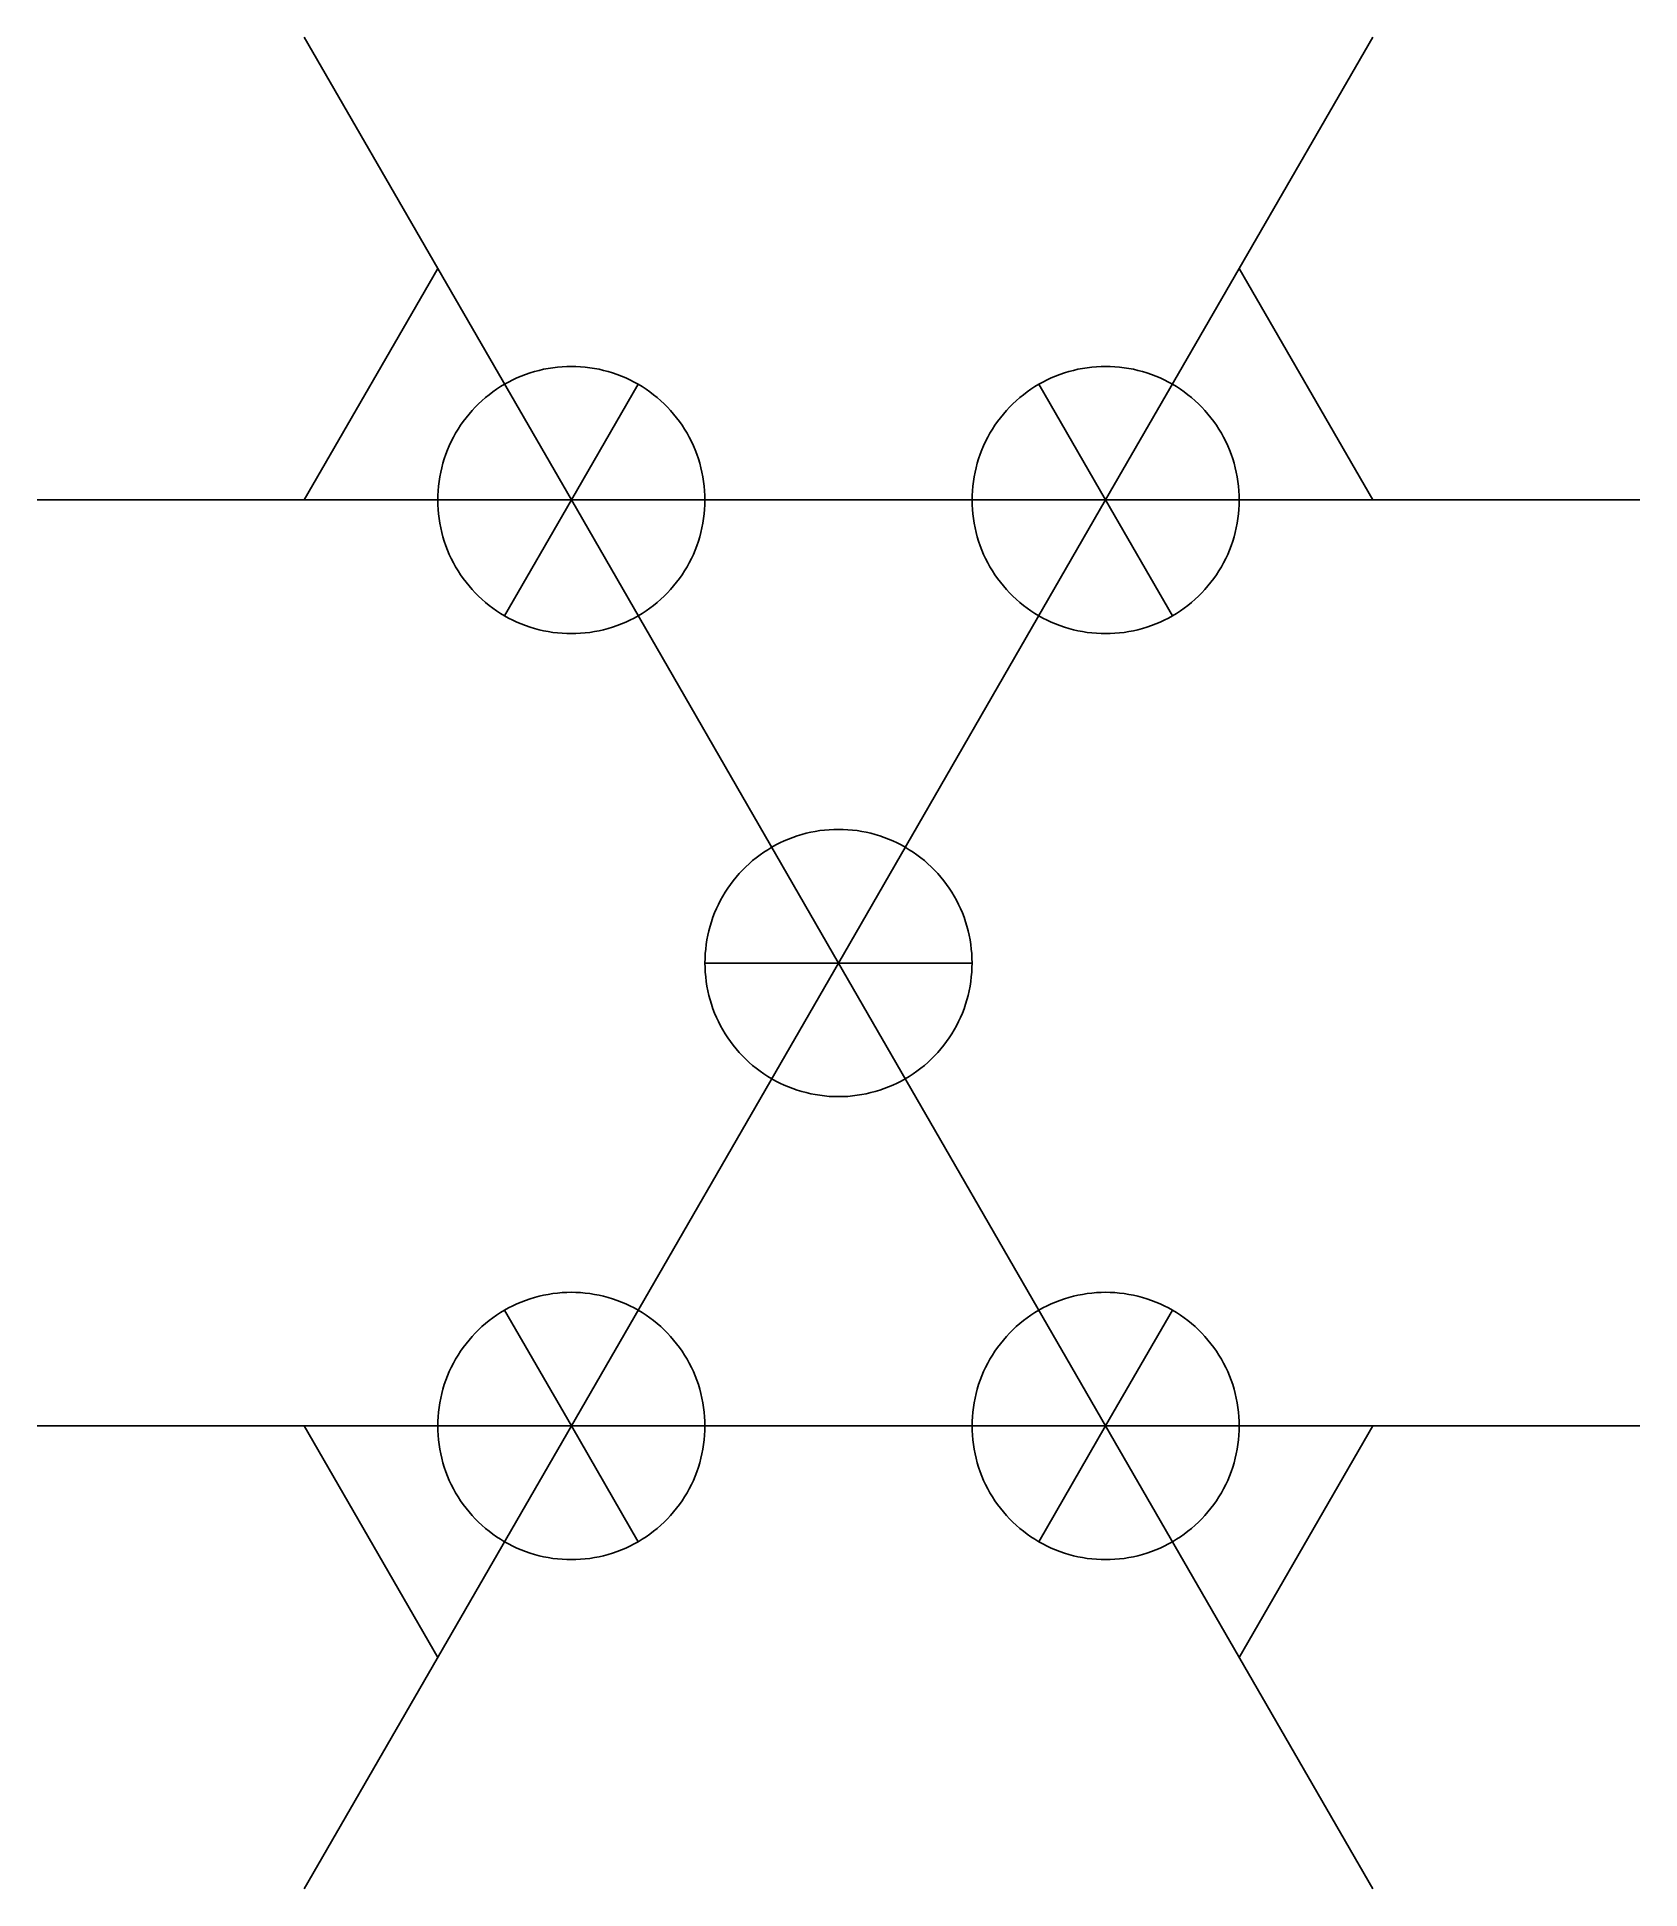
# Model space of a CAD drawing. Extents: x -10 to 20, y -8.7 to 26.
import ezdxf

# ---------------------------------------------------------------- set-up
doc = ezdxf.new("R2010")
doc.units = 0
doc.layers.get('0').update_dxf_attribs({"linetype": 'CONTINUOUS'})

msp = doc.modelspace()

# ---------------------------------------------------------------- linework, layer by layer
for p, q in [((0, 17.321), (-5, 25.981)), ((15, 25.981), (10, 17.321)), ((-5, 17.321), (-2.5, 21.651)), ((15, 17.321), (12.5, 21.651)), ((-0.689, 19.724), (-0.605, 19.746)), ((-0.605, 19.746), (-0.52, 19.766)), ((-0.52, 19.766), (-0.434, 19.783)), ((-0.434, 19.783), (-0.348, 19.796)), ((-0.348, 19.796), (-0.261, 19.807)), ((-0.261, 19.807), (-0.174, 19.814)), ((-0.174, 19.814), (-0.087, 19.819)), ((-0.087, 19.819), (0, 19.821)), ((0.087, 19.819), (0, 19.821)), ((0.174, 19.814), (0.087, 19.819)), ((0.261, 19.807), (0.174, 19.814)), ((0.348, 19.796), (0.261, 19.807)), ((0.434, 19.783), (0.348, 19.796)), ((0.52, 19.766), (0.434, 19.783)), ((0.605, 19.746), (0.52, 19.766)), ((0.689, 19.724), (0.605, 19.746)), ((9.311, 19.724), (9.395, 19.746)), ((9.395, 19.746), (9.48, 19.766)), ((9.48, 19.766), (9.566, 19.783)), ((9.566, 19.783), (9.652, 19.796)), ((9.652, 19.796), (9.739, 19.807)), ((9.739, 19.807), (9.826, 19.814)), ((9.826, 19.814), (9.913, 19.819)), ((9.913, 19.819), (10, 19.821)), ((10.087, 19.819), (10, 19.821)), ((10.174, 19.814), (10.087, 19.819)), ((10.261, 19.807), (10.174, 19.814)), ((10.348, 19.796), (10.261, 19.807)), ((10.434, 19.783), (10.348, 19.796)), ((10.52, 19.766), (10.434, 19.783)), ((10.605, 19.746), (10.52, 19.766)), ((10.689, 19.724), (10.605, 19.746)), ((-1.398, 19.393), (-1.325, 19.441)), ((-1.325, 19.441), (-1.25, 19.486)), ((-1.25, 19.486), (-1.174, 19.528)), ((-1.174, 19.528), (-1.096, 19.567)), ((-1.096, 19.567), (-1.017, 19.604)), ((-1.017, 19.604), (-0.937, 19.638)), ((-0.937, 19.638), (-0.855, 19.67)), ((-0.855, 19.67), (-0.773, 19.698)), ((-0.773, 19.698), (-0.689, 19.724)), ((0, 17.321), (1.25, 19.486)), ((0.773, 19.698), (0.689, 19.724)), ((0.855, 19.67), (0.773, 19.698)), ((0.937, 19.638), (0.855, 19.67)), ((1.017, 19.604), (0.937, 19.638)), ((1.096, 19.567), (1.017, 19.604)), ((1.174, 19.528), (1.096, 19.567)), ((1.25, 19.486), (1.174, 19.528)), ((1.325, 19.441), (1.25, 19.486)), ((1.398, 19.393), (1.325, 19.441)), ((8.602, 19.393), (8.675, 19.441)), ((8.675, 19.441), (8.75, 19.486)), ((8.75, 19.486), (8.826, 19.528)), ((10, 17.321), (8.75, 19.486)), ((8.826, 19.528), (8.904, 19.567)), ((8.904, 19.567), (8.983, 19.604)), ((8.983, 19.604), (9.063, 19.638)), ((9.063, 19.638), (9.145, 19.67)), ((9.145, 19.67), (9.227, 19.698)), ((9.227, 19.698), (9.311, 19.724)), ((10.773, 19.698), (10.689, 19.724)), ((10.855, 19.67), (10.773, 19.698)), ((10.937, 19.638), (10.855, 19.67)), ((11.017, 19.604), (10.937, 19.638)), ((11.096, 19.567), (11.017, 19.604)), ((11.174, 19.528), (11.096, 19.567)), ((11.25, 19.486), (11.174, 19.528)), ((11.325, 19.441), (11.25, 19.486)), ((11.398, 19.393), (11.325, 19.441)), ((-1.858, 18.993), (-1.798, 19.057)), ((-1.798, 19.057), (-1.737, 19.119)), ((-1.737, 19.119), (-1.673, 19.178)), ((-1.673, 19.178), (-1.607, 19.236)), ((-1.607, 19.236), (-1.539, 19.291)), ((-1.539, 19.291), (-1.469, 19.343)), ((-1.469, 19.343), (-1.398, 19.393)), ((1.469, 19.343), (1.398, 19.393)), ((1.539, 19.291), (1.469, 19.343)), ((1.607, 19.236), (1.539, 19.291)), ((1.673, 19.178), (1.607, 19.236)), ((1.737, 19.119), (1.673, 19.178)), ((1.798, 19.057), (1.737, 19.119)), ((1.858, 18.993), (1.798, 19.057)), ((8.142, 18.993), (8.202, 19.057)), ((8.202, 19.057), (8.263, 19.119)), ((8.263, 19.119), (8.327, 19.178)), ((8.327, 19.178), (8.393, 19.236)), ((8.393, 19.236), (8.461, 19.291)), ((8.461, 19.291), (8.531, 19.343)), ((8.531, 19.343), (8.602, 19.393)), ((11.469, 19.343), (11.398, 19.393)), ((11.539, 19.291), (11.469, 19.343)), ((11.607, 19.236), (11.539, 19.291)), ((11.673, 19.178), (11.607, 19.236)), ((11.737, 19.119), (11.673, 19.178)), ((11.798, 19.057), (11.737, 19.119)), ((11.858, 18.993), (11.798, 19.057)), ((-2.12, 18.645), (-2.073, 18.718)), ((-2.073, 18.718), (-2.023, 18.79)), ((-2.023, 18.79), (-1.97, 18.86)), ((-1.97, 18.86), (-1.915, 18.927)), ((-1.915, 18.927), (-1.858, 18.993)), ((1.915, 18.927), (1.858, 18.993)), ((1.97, 18.86), (1.915, 18.927)), ((2.023, 18.79), (1.97, 18.86)), ((2.073, 18.718), (2.023, 18.79)), ((2.12, 18.645), (2.073, 18.718)), ((7.88, 18.645), (7.927, 18.718)), ((7.927, 18.718), (7.977, 18.79)), ((7.977, 18.79), (8.03, 18.86)), ((8.03, 18.86), (8.085, 18.927)), ((8.085, 18.927), (8.142, 18.993)), ((11.915, 18.927), (11.858, 18.993)), ((11.97, 18.86), (11.915, 18.927)), ((12.023, 18.79), (11.97, 18.86)), ((12.073, 18.718), (12.023, 18.79)), ((12.12, 18.645), (12.073, 18.718)), ((-2.284, 18.337), (-2.247, 18.416)), ((-2.247, 18.416), (-2.207, 18.494)), ((-2.207, 18.494), (-2.165, 18.571)), ((-2.165, 18.571), (-2.12, 18.645)), ((2.165, 18.571), (2.12, 18.645)), ((2.207, 18.494), (2.165, 18.571)), ((2.247, 18.416), (2.207, 18.494)), ((2.284, 18.337), (2.247, 18.416)), ((7.716, 18.337), (7.753, 18.416)), ((7.753, 18.416), (7.793, 18.494)), ((7.793, 18.494), (7.835, 18.571)), ((7.835, 18.571), (7.88, 18.645)), ((12.165, 18.571), (12.12, 18.645)), ((12.207, 18.494), (12.165, 18.571)), ((12.247, 18.416), (12.207, 18.494)), ((12.284, 18.337), (12.247, 18.416)), ((-2.403, 18.01), (-2.378, 18.093)), ((-2.378, 18.093), (-2.349, 18.176)), ((-2.349, 18.176), (-2.318, 18.257)), ((-2.318, 18.257), (-2.284, 18.337)), ((2.318, 18.257), (2.284, 18.337)), ((2.349, 18.176), (2.318, 18.257)), ((2.378, 18.093), (2.349, 18.176)), ((2.403, 18.01), (2.378, 18.093)), ((7.597, 18.01), (7.622, 18.093)), ((7.622, 18.093), (7.651, 18.176)), ((7.651, 18.176), (7.682, 18.257)), ((7.682, 18.257), (7.716, 18.337)), ((12.318, 18.257), (12.284, 18.337)), ((12.349, 18.176), (12.318, 18.257)), ((12.378, 18.093), (12.349, 18.176)), ((12.403, 18.01), (12.378, 18.093)), ((-2.486, 17.582), (-2.476, 17.668)), ((-2.476, 17.668), (-2.462, 17.755)), ((-2.462, 17.755), (-2.445, 17.84)), ((-2.445, 17.84), (-2.426, 17.925)), ((-2.426, 17.925), (-2.403, 18.01)), ((2.426, 17.925), (2.403, 18.01)), ((2.445, 17.84), (2.426, 17.925)), ((2.462, 17.755), (2.445, 17.84)), ((2.476, 17.668), (2.462, 17.755)), ((2.486, 17.582), (2.476, 17.668)), ((7.514, 17.582), (7.524, 17.668)), ((7.524, 17.668), (7.538, 17.755)), ((7.538, 17.755), (7.555, 17.84)), ((7.555, 17.84), (7.574, 17.925)), ((7.574, 17.925), (7.597, 18.01)), ((12.426, 17.925), (12.403, 18.01)), ((12.445, 17.84), (12.426, 17.925)), ((12.462, 17.755), (12.445, 17.84)), ((12.476, 17.668), (12.462, 17.755)), ((12.486, 17.582), (12.476, 17.668)), ((-10, 17.321), (0, 17.321)), ((-2.5, 17.321), (-2.498, 17.408)), ((-2.498, 17.408), (-2.494, 17.495)), ((-2.494, 17.495), (-2.486, 17.582)), ((2.494, 17.495), (2.486, 17.582)), ((2.498, 17.408), (2.494, 17.495)), ((2.5, 17.321), (2.498, 17.408)), ((7.5, 17.321), (7.502, 17.408)), ((7.502, 17.408), (7.506, 17.495)), ((7.506, 17.495), (7.514, 17.582)), ((12.494, 17.495), (12.486, 17.582)), ((12.498, 17.408), (12.494, 17.495)), ((12.5, 17.321), (12.498, 17.408)), ((-2.5, 17.321), (-2.498, 17.233)), ((-2.498, 17.233), (-2.494, 17.146)), ((-2.494, 17.146), (-2.486, 17.059)), ((-2.486, 17.059), (-2.476, 16.973)), ((0, 17.321), (-1.25, 15.155)), ((0, 17.321), (10, 17.321)), ((5, 8.66), (0, 17.321)), ((2.486, 17.059), (2.476, 16.973)), ((2.494, 17.146), (2.486, 17.059)), ((2.498, 17.233), (2.494, 17.146)), ((2.5, 17.321), (2.498, 17.233)), ((10, 17.321), (5, 8.66)), ((7.5, 17.321), (7.502, 17.233)), ((7.502, 17.233), (7.506, 17.146)), ((7.506, 17.146), (7.514, 17.059)), ((7.514, 17.059), (7.524, 16.973)), ((10, 17.321), (11.25, 15.155)), ((10, 17.321), (20, 17.321)), ((12.486, 17.059), (12.476, 16.973)), ((12.494, 17.146), (12.486, 17.059)), ((12.498, 17.233), (12.494, 17.146)), ((12.5, 17.321), (12.498, 17.233)), ((-2.476, 16.973), (-2.462, 16.886)), ((-2.462, 16.886), (-2.445, 16.801)), ((-2.445, 16.801), (-2.426, 16.716)), ((-2.426, 16.716), (-2.403, 16.631)), ((-2.403, 16.631), (-2.378, 16.548)), ((2.403, 16.631), (2.378, 16.548)), ((2.426, 16.716), (2.403, 16.631)), ((2.445, 16.801), (2.426, 16.716)), ((2.462, 16.886), (2.445, 16.801)), ((2.476, 16.973), (2.462, 16.886)), ((7.524, 16.973), (7.538, 16.886)), ((7.538, 16.886), (7.555, 16.801)), ((7.555, 16.801), (7.574, 16.716)), ((7.574, 16.716), (7.597, 16.631)), ((7.597, 16.631), (7.622, 16.548)), ((12.403, 16.631), (12.378, 16.548)), ((12.426, 16.716), (12.403, 16.631)), ((12.445, 16.801), (12.426, 16.716)), ((12.462, 16.886), (12.445, 16.801)), ((12.476, 16.973), (12.462, 16.886)), ((-2.378, 16.548), (-2.349, 16.465)), ((-2.349, 16.465), (-2.318, 16.384)), ((-2.318, 16.384), (-2.284, 16.304)), ((-2.284, 16.304), (-2.247, 16.225)), ((2.284, 16.304), (2.247, 16.225)), ((2.318, 16.384), (2.284, 16.304)), ((2.349, 16.465), (2.318, 16.384)), ((2.378, 16.548), (2.349, 16.465)), ((7.622, 16.548), (7.651, 16.465)), ((7.651, 16.465), (7.682, 16.384)), ((7.682, 16.384), (7.716, 16.304)), ((7.716, 16.304), (7.753, 16.225)), ((12.284, 16.304), (12.247, 16.225)), ((12.318, 16.384), (12.284, 16.304)), ((12.349, 16.465), (12.318, 16.384)), ((12.378, 16.548), (12.349, 16.465)), ((-2.247, 16.225), (-2.207, 16.147)), ((-2.207, 16.147), (-2.165, 16.071)), ((-2.165, 16.071), (-2.12, 15.996)), ((-2.12, 15.996), (-2.073, 15.923)), ((2.12, 15.996), (2.073, 15.923)), ((2.165, 16.071), (2.12, 15.996)), ((2.207, 16.147), (2.165, 16.071)), ((2.247, 16.225), (2.207, 16.147)), ((7.753, 16.225), (7.793, 16.147)), ((7.793, 16.147), (7.835, 16.071)), ((7.835, 16.071), (7.88, 15.996)), ((7.88, 15.996), (7.927, 15.923)), ((12.12, 15.996), (12.073, 15.923)), ((12.165, 16.071), (12.12, 15.996)), ((12.207, 16.147), (12.165, 16.071)), ((12.247, 16.225), (12.207, 16.147)), ((-2.073, 15.923), (-2.023, 15.851)), ((-2.023, 15.851), (-1.97, 15.781)), ((-1.97, 15.781), (-1.915, 15.714)), ((-1.915, 15.714), (-1.858, 15.648)), ((-1.858, 15.648), (-1.798, 15.584)), ((1.858, 15.648), (1.798, 15.584)), ((1.915, 15.714), (1.858, 15.648)), ((1.97, 15.781), (1.915, 15.714)), ((2.023, 15.851), (1.97, 15.781)), ((2.073, 15.923), (2.023, 15.851)), ((7.927, 15.923), (7.977, 15.851)), ((7.977, 15.851), (8.03, 15.781)), ((8.03, 15.781), (8.085, 15.714)), ((8.085, 15.714), (8.142, 15.648)), ((8.142, 15.648), (8.202, 15.584)), ((11.858, 15.648), (11.798, 15.584)), ((11.915, 15.714), (11.858, 15.648)), ((11.97, 15.781), (11.915, 15.714)), ((12.023, 15.851), (11.97, 15.781)), ((12.073, 15.923), (12.023, 15.851)), ((-1.798, 15.584), (-1.737, 15.522)), ((-1.737, 15.522), (-1.673, 15.463)), ((-1.673, 15.463), (-1.607, 15.405)), ((-1.607, 15.405), (-1.539, 15.35)), ((-1.539, 15.35), (-1.469, 15.298)), ((-1.469, 15.298), (-1.398, 15.248)), ((-1.398, 15.248), (-1.325, 15.2)), ((1.398, 15.248), (1.325, 15.2)), ((1.469, 15.298), (1.398, 15.248)), ((1.539, 15.35), (1.469, 15.298)), ((1.607, 15.405), (1.539, 15.35)), ((1.673, 15.463), (1.607, 15.405)), ((1.737, 15.522), (1.673, 15.463)), ((1.798, 15.584), (1.737, 15.522)), ((8.202, 15.584), (8.263, 15.522)), ((8.263, 15.522), (8.327, 15.463)), ((8.327, 15.463), (8.393, 15.405)), ((8.393, 15.405), (8.461, 15.35)), ((8.461, 15.35), (8.531, 15.298)), ((8.531, 15.298), (8.602, 15.248)), ((8.602, 15.248), (8.675, 15.2)), ((11.398, 15.248), (11.325, 15.2)), ((11.469, 15.298), (11.398, 15.248)), ((11.539, 15.35), (11.469, 15.298)), ((11.607, 15.405), (11.539, 15.35)), ((11.673, 15.463), (11.607, 15.405)), ((11.737, 15.522), (11.673, 15.463)), ((11.798, 15.584), (11.737, 15.522)), ((-1.325, 15.2), (-1.25, 15.155)), ((-1.25, 15.155), (-1.174, 15.113)), ((-1.174, 15.113), (-1.096, 15.074)), ((-1.096, 15.074), (-1.017, 15.037)), ((-1.017, 15.037), (-0.937, 15.003)), ((-0.937, 15.003), (-0.855, 14.971)), ((-0.855, 14.971), (-0.773, 14.943)), ((-0.773, 14.943), (-0.689, 14.917)), ((-0.689, 14.917), (-0.605, 14.895)), ((0.689, 14.917), (0.605, 14.895)), ((0.773, 14.943), (0.689, 14.917)), ((0.855, 14.971), (0.773, 14.943)), ((0.937, 15.003), (0.855, 14.971)), ((1.017, 15.037), (0.937, 15.003)), ((1.096, 15.074), (1.017, 15.037)), ((1.174, 15.113), (1.096, 15.074)), ((1.25, 15.155), (1.174, 15.113)), ((1.325, 15.2), (1.25, 15.155)), ((8.675, 15.2), (8.75, 15.155)), ((8.75, 15.155), (8.826, 15.113)), ((8.826, 15.113), (8.904, 15.074)), ((8.904, 15.074), (8.983, 15.037)), ((8.983, 15.037), (9.063, 15.003)), ((9.063, 15.003), (9.145, 14.971)), ((9.145, 14.971), (9.227, 14.943)), ((9.227, 14.943), (9.311, 14.917)), ((9.311, 14.917), (9.395, 14.895)), ((10.689, 14.917), (10.605, 14.895)), ((10.773, 14.943), (10.689, 14.917)), ((10.855, 14.971), (10.773, 14.943)), ((10.937, 15.003), (10.855, 14.971)), ((11.017, 15.037), (10.937, 15.003)), ((11.096, 15.074), (11.017, 15.037)), ((11.174, 15.113), (11.096, 15.074)), ((11.25, 15.155), (11.174, 15.113)), ((11.325, 15.2), (11.25, 15.155)), ((-0.605, 14.895), (-0.52, 14.875)), ((-0.52, 14.875), (-0.434, 14.858)), ((-0.434, 14.858), (-0.348, 14.845)), ((-0.348, 14.845), (-0.261, 14.834)), ((-0.261, 14.834), (-0.174, 14.827)), ((-0.174, 14.827), (-0.087, 14.822)), ((-0.087, 14.822), (0, 14.821)), ((0.087, 14.822), (0, 14.821)), ((0.174, 14.827), (0.087, 14.822)), ((0.261, 14.834), (0.174, 14.827)), ((0.348, 14.845), (0.261, 14.834)), ((0.434, 14.858), (0.348, 14.845)), ((0.52, 14.875), (0.434, 14.858)), ((0.605, 14.895), (0.52, 14.875)), ((9.395, 14.895), (9.48, 14.875)), ((9.48, 14.875), (9.566, 14.858)), ((9.566, 14.858), (9.652, 14.845)), ((9.652, 14.845), (9.739, 14.834)), ((9.739, 14.834), (9.826, 14.827)), ((9.826, 14.827), (9.913, 14.822)), ((9.913, 14.822), (10, 14.821)), ((10.087, 14.822), (10, 14.821)), ((10.174, 14.827), (10.087, 14.822)), ((10.261, 14.834), (10.174, 14.827)), ((10.348, 14.845), (10.261, 14.834)), ((10.434, 14.858), (10.348, 14.845)), ((10.52, 14.875), (10.434, 14.858)), ((10.605, 14.895), (10.52, 14.875)), ((4.311, 11.063), (4.395, 11.086)), ((4.395, 11.086), (4.48, 11.106)), ((4.48, 11.106), (4.566, 11.122)), ((4.566, 11.122), (4.652, 11.136)), ((4.652, 11.136), (4.739, 11.147)), ((4.739, 11.147), (4.826, 11.154)), ((4.826, 11.154), (4.913, 11.159)), ((4.913, 11.159), (5, 11.16)), ((5.087, 11.159), (5, 11.16)), ((5.174, 11.154), (5.087, 11.159)), ((5.261, 11.147), (5.174, 11.154)), ((5.348, 11.136), (5.261, 11.147)), ((5.434, 11.122), (5.348, 11.136)), ((5.52, 11.106), (5.434, 11.122)), ((5.605, 11.086), (5.52, 11.106)), ((5.689, 11.063), (5.605, 11.086)), ((3.602, 10.733), (3.675, 10.78)), ((3.675, 10.78), (3.75, 10.825)), ((3.75, 10.825), (3.826, 10.868)), ((3.826, 10.868), (3.904, 10.907)), ((3.904, 10.907), (3.983, 10.944)), ((3.983, 10.944), (4.063, 10.978)), ((4.063, 10.978), (4.145, 11.009)), ((4.145, 11.009), (4.227, 11.038)), ((4.227, 11.038), (4.311, 11.063)), ((5.773, 11.038), (5.689, 11.063)), ((5.855, 11.009), (5.773, 11.038)), ((5.937, 10.978), (5.855, 11.009)), ((6.017, 10.944), (5.937, 10.978)), ((6.096, 10.907), (6.017, 10.944)), ((6.174, 10.868), (6.096, 10.907)), ((6.25, 10.825), (6.174, 10.868)), ((6.325, 10.78), (6.25, 10.825)), ((6.398, 10.733), (6.325, 10.78)), ((3.142, 10.333), (3.202, 10.397)), ((3.202, 10.397), (3.263, 10.459)), ((3.263, 10.459), (3.327, 10.518)), ((3.327, 10.518), (3.393, 10.575)), ((3.393, 10.575), (3.461, 10.63)), ((3.461, 10.63), (3.531, 10.683)), ((3.531, 10.683), (3.602, 10.733)), ((6.469, 10.683), (6.398, 10.733)), ((6.539, 10.63), (6.469, 10.683)), ((6.607, 10.575), (6.539, 10.63)), ((6.673, 10.518), (6.607, 10.575)), ((6.737, 10.459), (6.673, 10.518)), ((6.798, 10.397), (6.737, 10.459)), ((6.858, 10.333), (6.798, 10.397)), ((2.88, 9.985), (2.927, 10.058)), ((2.927, 10.058), (2.977, 10.13)), ((2.977, 10.13), (3.03, 10.199)), ((3.03, 10.199), (3.085, 10.267)), ((3.085, 10.267), (3.142, 10.333)), ((6.915, 10.267), (6.858, 10.333)), ((6.97, 10.199), (6.915, 10.267)), ((7.023, 10.13), (6.97, 10.199)), ((7.073, 10.058), (7.023, 10.13)), ((7.12, 9.985), (7.073, 10.058)), ((2.716, 9.677), (2.753, 9.756)), ((2.753, 9.756), (2.793, 9.834)), ((2.793, 9.834), (2.835, 9.91)), ((2.835, 9.91), (2.88, 9.985)), ((7.165, 9.91), (7.12, 9.985)), ((7.207, 9.834), (7.165, 9.91)), ((7.247, 9.756), (7.207, 9.834)), ((7.284, 9.677), (7.247, 9.756)), ((2.597, 9.349), (2.622, 9.433)), ((2.622, 9.433), (2.651, 9.515)), ((2.651, 9.515), (2.682, 9.597)), ((2.682, 9.597), (2.716, 9.677)), ((7.318, 9.597), (7.284, 9.677)), ((7.349, 9.515), (7.318, 9.597)), ((7.378, 9.433), (7.349, 9.515)), ((7.403, 9.349), (7.378, 9.433)), ((2.514, 8.922), (2.524, 9.008)), ((2.524, 9.008), (2.538, 9.094)), ((2.538, 9.094), (2.555, 9.18)), ((2.555, 9.18), (2.574, 9.265)), ((2.574, 9.265), (2.597, 9.349)), ((7.426, 9.265), (7.403, 9.349)), ((7.445, 9.18), (7.426, 9.265)), ((7.462, 9.094), (7.445, 9.18)), ((7.476, 9.008), (7.462, 9.094)), ((7.486, 8.922), (7.476, 9.008)), ((2.5, 8.66), (2.502, 8.748)), ((2.502, 8.748), (2.506, 8.835)), ((2.506, 8.835), (2.514, 8.922)), ((7.494, 8.835), (7.486, 8.922)), ((7.498, 8.748), (7.494, 8.835)), ((7.5, 8.66), (7.498, 8.748)), ((7.5, 8.66), (7.498, 8.573)), ((5, 8.66), (0, 0)), ((2.5, 8.66), (2.502, 8.573)), ((5, 8.66), (2.5, 8.66)), ((2.502, 8.573), (2.506, 8.486)), ((2.506, 8.486), (2.514, 8.399)), ((2.514, 8.399), (2.524, 8.312)), ((10, 0), (5, 8.66)), ((5, 8.66), (7.5, 8.66)), ((7.486, 8.399), (7.476, 8.312)), ((7.494, 8.486), (7.486, 8.399)), ((7.498, 8.573), (7.494, 8.486)), ((2.524, 8.312), (2.538, 8.226)), ((2.538, 8.226), (2.555, 8.14)), ((2.555, 8.14), (2.574, 8.055)), ((2.574, 8.055), (2.597, 7.971)), ((2.597, 7.971), (2.622, 7.888)), ((7.403, 7.971), (7.378, 7.888)), ((7.426, 8.055), (7.403, 7.971)), ((7.445, 8.14), (7.426, 8.055)), ((7.462, 8.226), (7.445, 8.14)), ((7.476, 8.312), (7.462, 8.226)), ((2.622, 7.888), (2.651, 7.805)), ((2.651, 7.805), (2.682, 7.724)), ((2.682, 7.724), (2.716, 7.643)), ((2.716, 7.643), (2.753, 7.564)), ((7.284, 7.643), (7.247, 7.564)), ((7.318, 7.724), (7.284, 7.643)), ((7.349, 7.805), (7.318, 7.724)), ((7.378, 7.888), (7.349, 7.805)), ((2.753, 7.564), (2.793, 7.487)), ((2.793, 7.487), (2.835, 7.41)), ((2.835, 7.41), (2.88, 7.335)), ((2.88, 7.335), (2.927, 7.262)), ((7.12, 7.335), (7.073, 7.262)), ((7.165, 7.41), (7.12, 7.335)), ((7.207, 7.487), (7.165, 7.41)), ((7.247, 7.564), (7.207, 7.487)), ((2.927, 7.262), (2.977, 7.191)), ((2.977, 7.191), (3.03, 7.121)), ((3.03, 7.121), (3.085, 7.053)), ((3.085, 7.053), (3.142, 6.987)), ((3.142, 6.987), (3.202, 6.924)), ((6.858, 6.987), (6.798, 6.924)), ((6.915, 7.053), (6.858, 6.987)), ((6.97, 7.121), (6.915, 7.053)), ((7.023, 7.191), (6.97, 7.121)), ((7.073, 7.262), (7.023, 7.191)), ((3.202, 6.924), (3.263, 6.862)), ((3.263, 6.862), (3.327, 6.802)), ((3.327, 6.802), (3.393, 6.745)), ((3.393, 6.745), (3.461, 6.69)), ((3.461, 6.69), (3.531, 6.638)), ((3.531, 6.638), (3.602, 6.588)), ((3.602, 6.588), (3.675, 6.54)), ((6.398, 6.588), (6.325, 6.54)), ((6.469, 6.638), (6.398, 6.588)), ((6.539, 6.69), (6.469, 6.638)), ((6.607, 6.745), (6.539, 6.69)), ((6.673, 6.802), (6.607, 6.745)), ((6.737, 6.862), (6.673, 6.802)), ((6.798, 6.924), (6.737, 6.862)), ((3.675, 6.54), (3.75, 6.495)), ((3.75, 6.495), (3.826, 6.453)), ((3.826, 6.453), (3.904, 6.413)), ((3.904, 6.413), (3.983, 6.376)), ((3.983, 6.376), (4.063, 6.342)), ((4.063, 6.342), (4.145, 6.311)), ((4.145, 6.311), (4.227, 6.283)), ((4.227, 6.283), (4.311, 6.257)), ((4.311, 6.257), (4.395, 6.235)), ((5.689, 6.257), (5.605, 6.235)), ((5.773, 6.283), (5.689, 6.257)), ((5.855, 6.311), (5.773, 6.283)), ((5.937, 6.342), (5.855, 6.311)), ((6.017, 6.376), (5.937, 6.342)), ((6.096, 6.413), (6.017, 6.376)), ((6.174, 6.453), (6.096, 6.413)), ((6.25, 6.495), (6.174, 6.453)), ((6.325, 6.54), (6.25, 6.495)), ((4.395, 6.235), (4.48, 6.215)), ((4.48, 6.215), (4.566, 6.198)), ((4.566, 6.198), (4.652, 6.185)), ((4.652, 6.185), (4.739, 6.174)), ((4.739, 6.174), (4.826, 6.166)), ((4.826, 6.166), (4.913, 6.162)), ((4.913, 6.162), (5, 6.16)), ((5.087, 6.162), (5, 6.16)), ((5.174, 6.166), (5.087, 6.162)), ((5.261, 6.174), (5.174, 6.166)), ((5.348, 6.185), (5.261, 6.174)), ((5.434, 6.198), (5.348, 6.185)), ((5.52, 6.215), (5.434, 6.198)), ((5.605, 6.235), (5.52, 6.215)), ((-0.689, 2.403), (-0.605, 2.426)), ((-0.605, 2.426), (-0.52, 2.445)), ((-0.52, 2.445), (-0.434, 2.462)), ((-0.434, 2.462), (-0.348, 2.476)), ((-0.348, 2.476), (-0.261, 2.486)), ((-0.261, 2.486), (-0.174, 2.494)), ((-0.174, 2.494), (-0.087, 2.498)), ((-0.087, 2.498), (0, 2.5)), ((0.087, 2.498), (0, 2.5)), ((0.174, 2.494), (0.087, 2.498)), ((0.261, 2.486), (0.174, 2.494)), ((0.348, 2.476), (0.261, 2.486)), ((0.434, 2.462), (0.348, 2.476)), ((0.52, 2.445), (0.434, 2.462)), ((0.605, 2.426), (0.52, 2.445)), ((0.689, 2.403), (0.605, 2.426)), ((9.311, 2.403), (9.395, 2.426)), ((9.395, 2.426), (9.48, 2.445)), ((9.48, 2.445), (9.566, 2.462)), ((9.566, 2.462), (9.652, 2.476)), ((9.652, 2.476), (9.739, 2.486)), ((9.739, 2.486), (9.826, 2.494)), ((9.826, 2.494), (9.913, 2.498)), ((9.913, 2.498), (10, 2.5)), ((10.087, 2.498), (10, 2.5)), ((10.174, 2.494), (10.087, 2.498)), ((10.261, 2.486), (10.174, 2.494)), ((10.348, 2.476), (10.261, 2.486)), ((10.434, 2.462), (10.348, 2.476)), ((10.52, 2.445), (10.434, 2.462)), ((10.605, 2.426), (10.52, 2.445)), ((10.689, 2.403), (10.605, 2.426)), ((-1.398, 2.073), (-1.325, 2.12)), ((-1.325, 2.12), (-1.25, 2.165)), ((-1.25, 2.165), (-1.174, 2.207)), ((0, 0), (-1.25, 2.165)), ((-1.174, 2.207), (-1.096, 2.247)), ((-1.096, 2.247), (-1.017, 2.284)), ((-1.017, 2.284), (-0.937, 2.318)), ((-0.937, 2.318), (-0.855, 2.349)), ((-0.855, 2.349), (-0.773, 2.378)), ((-0.773, 2.378), (-0.689, 2.403)), ((0.773, 2.378), (0.689, 2.403)), ((0.855, 2.349), (0.773, 2.378)), ((0.937, 2.318), (0.855, 2.349)), ((1.017, 2.284), (0.937, 2.318)), ((1.096, 2.247), (1.017, 2.284)), ((1.174, 2.207), (1.096, 2.247)), ((1.25, 2.165), (1.174, 2.207)), ((1.325, 2.12), (1.25, 2.165)), ((1.398, 2.073), (1.325, 2.12)), ((8.602, 2.073), (8.675, 2.12)), ((8.675, 2.12), (8.75, 2.165)), ((8.75, 2.165), (8.826, 2.207)), ((8.826, 2.207), (8.904, 2.247)), ((8.904, 2.247), (8.983, 2.284)), ((8.983, 2.284), (9.063, 2.318)), ((9.063, 2.318), (9.145, 2.349)), ((9.145, 2.349), (9.227, 2.378)), ((9.227, 2.378), (9.311, 2.403)), ((10, 0), (11.25, 2.165)), ((10.773, 2.378), (10.689, 2.403)), ((10.855, 2.349), (10.773, 2.378)), ((10.937, 2.318), (10.855, 2.349)), ((11.017, 2.284), (10.937, 2.318)), ((11.096, 2.247), (11.017, 2.284)), ((11.174, 2.207), (11.096, 2.247)), ((11.25, 2.165), (11.174, 2.207)), ((11.325, 2.12), (11.25, 2.165)), ((11.398, 2.073), (11.325, 2.12)), ((-1.858, 1.673), (-1.798, 1.737)), ((-1.798, 1.737), (-1.737, 1.798)), ((-1.737, 1.798), (-1.673, 1.858)), ((-1.673, 1.858), (-1.607, 1.915)), ((-1.607, 1.915), (-1.539, 1.97)), ((-1.539, 1.97), (-1.469, 2.023)), ((-1.469, 2.023), (-1.398, 2.073)), ((1.469, 2.023), (1.398, 2.073)), ((1.539, 1.97), (1.469, 2.023)), ((1.607, 1.915), (1.539, 1.97)), ((1.673, 1.858), (1.607, 1.915)), ((1.737, 1.798), (1.673, 1.858)), ((1.798, 1.737), (1.737, 1.798)), ((1.858, 1.673), (1.798, 1.737)), ((8.142, 1.673), (8.202, 1.737)), ((8.202, 1.737), (8.263, 1.798)), ((8.263, 1.798), (8.327, 1.858)), ((8.327, 1.858), (8.393, 1.915)), ((8.393, 1.915), (8.461, 1.97)), ((8.461, 1.97), (8.531, 2.023)), ((8.531, 2.023), (8.602, 2.073)), ((11.469, 2.023), (11.398, 2.073)), ((11.539, 1.97), (11.469, 2.023)), ((11.607, 1.915), (11.539, 1.97)), ((11.673, 1.858), (11.607, 1.915)), ((11.737, 1.798), (11.673, 1.858)), ((11.798, 1.737), (11.737, 1.798)), ((11.858, 1.673), (11.798, 1.737)), ((-2.12, 1.325), (-2.073, 1.398)), ((-2.073, 1.398), (-2.023, 1.469)), ((-2.023, 1.469), (-1.97, 1.539)), ((-1.97, 1.539), (-1.915, 1.607)), ((-1.915, 1.607), (-1.858, 1.673)), ((1.915, 1.607), (1.858, 1.673)), ((1.97, 1.539), (1.915, 1.607)), ((2.023, 1.469), (1.97, 1.539)), ((2.073, 1.398), (2.023, 1.469)), ((2.12, 1.325), (2.073, 1.398)), ((7.88, 1.325), (7.927, 1.398)), ((7.927, 1.398), (7.977, 1.469)), ((7.977, 1.469), (8.03, 1.539)), ((8.03, 1.539), (8.085, 1.607)), ((8.085, 1.607), (8.142, 1.673)), ((11.915, 1.607), (11.858, 1.673)), ((11.97, 1.539), (11.915, 1.607)), ((12.023, 1.469), (11.97, 1.539)), ((12.073, 1.398), (12.023, 1.469)), ((12.12, 1.325), (12.073, 1.398)), ((-2.284, 1.017), (-2.247, 1.096)), ((-2.247, 1.096), (-2.207, 1.174)), ((-2.207, 1.174), (-2.165, 1.25)), ((-2.165, 1.25), (-2.12, 1.325)), ((2.165, 1.25), (2.12, 1.325)), ((2.207, 1.174), (2.165, 1.25)), ((2.247, 1.096), (2.207, 1.174)), ((2.284, 1.017), (2.247, 1.096)), ((7.716, 1.017), (7.753, 1.096)), ((7.753, 1.096), (7.793, 1.174)), ((7.793, 1.174), (7.835, 1.25)), ((7.835, 1.25), (7.88, 1.325)), ((12.165, 1.25), (12.12, 1.325)), ((12.207, 1.174), (12.165, 1.25)), ((12.247, 1.096), (12.207, 1.174)), ((12.284, 1.017), (12.247, 1.096)), ((-2.403, 0.689), (-2.378, 0.773)), ((-2.378, 0.773), (-2.349, 0.855)), ((-2.349, 0.855), (-2.318, 0.937)), ((-2.318, 0.937), (-2.284, 1.017)), ((2.318, 0.937), (2.284, 1.017)), ((2.349, 0.855), (2.318, 0.937)), ((2.378, 0.773), (2.349, 0.855)), ((2.403, 0.689), (2.378, 0.773)), ((7.597, 0.689), (7.622, 0.773)), ((7.622, 0.773), (7.651, 0.855)), ((7.651, 0.855), (7.682, 0.937)), ((7.682, 0.937), (7.716, 1.017)), ((12.318, 0.937), (12.284, 1.017)), ((12.349, 0.855), (12.318, 0.937)), ((12.378, 0.773), (12.349, 0.855)), ((12.403, 0.689), (12.378, 0.773)), ((-2.486, 0.261), (-2.476, 0.348)), ((-2.476, 0.348), (-2.462, 0.434)), ((-2.462, 0.434), (-2.445, 0.52)), ((-2.445, 0.52), (-2.426, 0.605)), ((-2.426, 0.605), (-2.403, 0.689)), ((2.426, 0.605), (2.403, 0.689)), ((2.445, 0.52), (2.426, 0.605)), ((2.462, 0.434), (2.445, 0.52)), ((2.476, 0.348), (2.462, 0.434)), ((2.486, 0.261), (2.476, 0.348)), ((7.514, 0.261), (7.524, 0.348)), ((7.524, 0.348), (7.538, 0.434)), ((7.538, 0.434), (7.555, 0.52)), ((7.555, 0.52), (7.574, 0.605)), ((7.574, 0.605), (7.597, 0.689)), ((12.426, 0.605), (12.403, 0.689)), ((12.445, 0.52), (12.426, 0.605)), ((12.462, 0.434), (12.445, 0.52)), ((12.476, 0.348), (12.462, 0.434)), ((12.486, 0.261), (12.476, 0.348)), ((-10, 0), (0, 0)), ((0, 0), (-5, -8.66)), ((-2.5, 0), (-2.498, 0.087)), ((-2.498, 0.087), (-2.494, 0.174)), ((-2.494, 0.174), (-2.486, 0.261)), ((0, 0), (10, 0)), ((0, 0), (1.25, -2.165)), ((2.494, 0.174), (2.486, 0.261)), ((2.498, 0.087), (2.494, 0.174)), ((2.5, 0), (2.498, 0.087)), ((2.5, 0), (2.498, -0.087)), ((7.5, 0), (7.502, 0.087)), ((7.502, 0.087), (7.506, 0.174)), ((7.506, 0.174), (7.514, 0.261)), ((10, 0), (8.75, -2.165)), ((15, -8.66), (10, 0)), ((10, 0), (20, 0)), ((12.494, 0.174), (12.486, 0.261)), ((12.498, 0.087), (12.494, 0.174)), ((12.5, 0), (12.498, 0.087)), ((12.5, 0), (12.498, -0.087)), ((12.5, -4.33), (15, 0)), ((-2.5, -4.33), (-5, 0)), ((-2.5, 0), (-2.498, -0.087)), ((-2.498, -0.087), (-2.494, -0.174)), ((-2.494, -0.174), (-2.486, -0.261)), ((-2.486, -0.261), (-2.476, -0.348)), ((2.486, -0.261), (2.476, -0.348)), ((2.494, -0.174), (2.486, -0.261)), ((2.498, -0.087), (2.494, -0.174)), ((7.5, 0), (7.502, -0.087)), ((7.502, -0.087), (7.506, -0.174)), ((7.506, -0.174), (7.514, -0.261)), ((7.514, -0.261), (7.524, -0.348)), ((12.486, -0.261), (12.476, -0.348)), ((12.494, -0.174), (12.486, -0.261)), ((12.498, -0.087), (12.494, -0.174)), ((-2.476, -0.348), (-2.462, -0.434)), ((-2.462, -0.434), (-2.445, -0.52)), ((-2.445, -0.52), (-2.426, -0.605)), ((-2.426, -0.605), (-2.403, -0.689)), ((-2.403, -0.689), (-2.378, -0.773)), ((2.403, -0.689), (2.378, -0.773)), ((2.426, -0.605), (2.403, -0.689)), ((2.445, -0.52), (2.426, -0.605)), ((2.462, -0.434), (2.445, -0.52)), ((2.476, -0.348), (2.462, -0.434)), ((7.524, -0.348), (7.538, -0.434)), ((7.538, -0.434), (7.555, -0.52)), ((7.555, -0.52), (7.574, -0.605)), ((7.574, -0.605), (7.597, -0.689)), ((7.597, -0.689), (7.622, -0.773)), ((12.403, -0.689), (12.378, -0.773)), ((12.426, -0.605), (12.403, -0.689)), ((12.445, -0.52), (12.426, -0.605)), ((12.462, -0.434), (12.445, -0.52)), ((12.476, -0.348), (12.462, -0.434)), ((-2.378, -0.773), (-2.349, -0.855)), ((-2.349, -0.855), (-2.318, -0.937)), ((-2.318, -0.937), (-2.284, -1.017)), ((-2.284, -1.017), (-2.247, -1.096)), ((2.284, -1.017), (2.247, -1.096)), ((2.318, -0.937), (2.284, -1.017)), ((2.349, -0.855), (2.318, -0.937)), ((2.378, -0.773), (2.349, -0.855)), ((7.622, -0.773), (7.651, -0.855)), ((7.651, -0.855), (7.682, -0.937)), ((7.682, -0.937), (7.716, -1.017)), ((7.716, -1.017), (7.753, -1.096)), ((12.284, -1.017), (12.247, -1.096)), ((12.318, -0.937), (12.284, -1.017)), ((12.349, -0.855), (12.318, -0.937)), ((12.378, -0.773), (12.349, -0.855)), ((-2.247, -1.096), (-2.207, -1.174)), ((-2.207, -1.174), (-2.165, -1.25)), ((-2.165, -1.25), (-2.12, -1.325)), ((-2.12, -1.325), (-2.073, -1.398)), ((2.12, -1.325), (2.073, -1.398)), ((2.165, -1.25), (2.12, -1.325)), ((2.207, -1.174), (2.165, -1.25)), ((2.247, -1.096), (2.207, -1.174)), ((7.753, -1.096), (7.793, -1.174)), ((7.793, -1.174), (7.835, -1.25)), ((7.835, -1.25), (7.88, -1.325)), ((7.88, -1.325), (7.927, -1.398)), ((12.12, -1.325), (12.073, -1.398)), ((12.165, -1.25), (12.12, -1.325)), ((12.207, -1.174), (12.165, -1.25)), ((12.247, -1.096), (12.207, -1.174)), ((-2.073, -1.398), (-2.023, -1.469)), ((-2.023, -1.469), (-1.97, -1.539)), ((-1.97, -1.539), (-1.915, -1.607)), ((-1.915, -1.607), (-1.858, -1.673)), ((-1.858, -1.673), (-1.798, -1.737)), ((1.858, -1.673), (1.798, -1.737)), ((1.915, -1.607), (1.858, -1.673)), ((1.97, -1.539), (1.915, -1.607)), ((2.023, -1.469), (1.97, -1.539)), ((2.073, -1.398), (2.023, -1.469)), ((7.927, -1.398), (7.977, -1.469)), ((7.977, -1.469), (8.03, -1.539)), ((8.03, -1.539), (8.085, -1.607)), ((8.085, -1.607), (8.142, -1.673)), ((8.142, -1.673), (8.202, -1.737)), ((11.858, -1.673), (11.798, -1.737)), ((11.915, -1.607), (11.858, -1.673)), ((11.97, -1.539), (11.915, -1.607)), ((12.023, -1.469), (11.97, -1.539)), ((12.073, -1.398), (12.023, -1.469)), ((-1.798, -1.737), (-1.737, -1.798)), ((-1.737, -1.798), (-1.673, -1.858)), ((-1.673, -1.858), (-1.607, -1.915)), ((-1.607, -1.915), (-1.539, -1.97)), ((-1.539, -1.97), (-1.469, -2.023)), ((-1.469, -2.023), (-1.398, -2.073)), ((-1.398, -2.073), (-1.325, -2.12)), ((1.398, -2.073), (1.325, -2.12)), ((1.469, -2.023), (1.398, -2.073)), ((1.539, -1.97), (1.469, -2.023)), ((1.607, -1.915), (1.539, -1.97)), ((1.673, -1.858), (1.607, -1.915)), ((1.737, -1.798), (1.673, -1.858)), ((1.798, -1.737), (1.737, -1.798)), ((8.202, -1.737), (8.263, -1.798)), ((8.263, -1.798), (8.327, -1.858)), ((8.327, -1.858), (8.393, -1.915)), ((8.393, -1.915), (8.461, -1.97)), ((8.461, -1.97), (8.531, -2.023)), ((8.531, -2.023), (8.602, -2.073)), ((8.602, -2.073), (8.675, -2.12)), ((11.398, -2.073), (11.325, -2.12)), ((11.469, -2.023), (11.398, -2.073)), ((11.539, -1.97), (11.469, -2.023)), ((11.607, -1.915), (11.539, -1.97)), ((11.673, -1.858), (11.607, -1.915)), ((11.737, -1.798), (11.673, -1.858)), ((11.798, -1.737), (11.737, -1.798)), ((-1.325, -2.12), (-1.25, -2.165)), ((-1.25, -2.165), (-1.174, -2.207)), ((-1.174, -2.207), (-1.096, -2.247)), ((-1.096, -2.247), (-1.017, -2.284)), ((-1.017, -2.284), (-0.937, -2.318)), ((-0.937, -2.318), (-0.855, -2.349)), ((-0.855, -2.349), (-0.773, -2.378)), ((-0.773, -2.378), (-0.689, -2.403)), ((-0.689, -2.403), (-0.605, -2.426)), ((0.689, -2.403), (0.605, -2.426)), ((0.773, -2.378), (0.689, -2.403)), ((0.855, -2.349), (0.773, -2.378)), ((0.937, -2.318), (0.855, -2.349)), ((1.017, -2.284), (0.937, -2.318)), ((1.096, -2.247), (1.017, -2.284)), ((1.174, -2.207), (1.096, -2.247)), ((1.25, -2.165), (1.174, -2.207)), ((1.325, -2.12), (1.25, -2.165)), ((8.675, -2.12), (8.75, -2.165)), ((8.75, -2.165), (8.826, -2.207)), ((8.826, -2.207), (8.904, -2.247)), ((8.904, -2.247), (8.983, -2.284)), ((8.983, -2.284), (9.063, -2.318)), ((9.063, -2.318), (9.145, -2.349)), ((9.145, -2.349), (9.227, -2.378)), ((9.227, -2.378), (9.311, -2.403)), ((9.311, -2.403), (9.395, -2.426)), ((10.689, -2.403), (10.605, -2.426)), ((10.773, -2.378), (10.689, -2.403)), ((10.855, -2.349), (10.773, -2.378)), ((10.937, -2.318), (10.855, -2.349)), ((11.017, -2.284), (10.937, -2.318)), ((11.096, -2.247), (11.017, -2.284)), ((11.174, -2.207), (11.096, -2.247)), ((11.25, -2.165), (11.174, -2.207)), ((11.325, -2.12), (11.25, -2.165)), ((-0.605, -2.426), (-0.52, -2.445)), ((-0.52, -2.445), (-0.434, -2.462)), ((-0.434, -2.462), (-0.348, -2.476)), ((-0.348, -2.476), (-0.261, -2.486)), ((-0.261, -2.486), (-0.174, -2.494)), ((-0.174, -2.494), (-0.087, -2.498)), ((-0.087, -2.498), (0, -2.5)), ((0.087, -2.498), (0, -2.5)), ((0.174, -2.494), (0.087, -2.498)), ((0.261, -2.486), (0.174, -2.494)), ((0.348, -2.476), (0.261, -2.486)), ((0.434, -2.462), (0.348, -2.476)), ((0.52, -2.445), (0.434, -2.462)), ((0.605, -2.426), (0.52, -2.445)), ((9.395, -2.426), (9.48, -2.445)), ((9.48, -2.445), (9.566, -2.462)), ((9.566, -2.462), (9.652, -2.476)), ((9.652, -2.476), (9.739, -2.486)), ((9.739, -2.486), (9.826, -2.494)), ((9.826, -2.494), (9.913, -2.498)), ((9.913, -2.498), (10, -2.5)), ((10.087, -2.498), (10, -2.5)), ((10.174, -2.494), (10.087, -2.498)), ((10.261, -2.486), (10.174, -2.494)), ((10.348, -2.476), (10.261, -2.486)), ((10.434, -2.462), (10.348, -2.476)), ((10.52, -2.445), (10.434, -2.462)), ((10.605, -2.426), (10.52, -2.445))]:
    msp.add_line(p, q)

doc.saveas('drawing.dxf')
